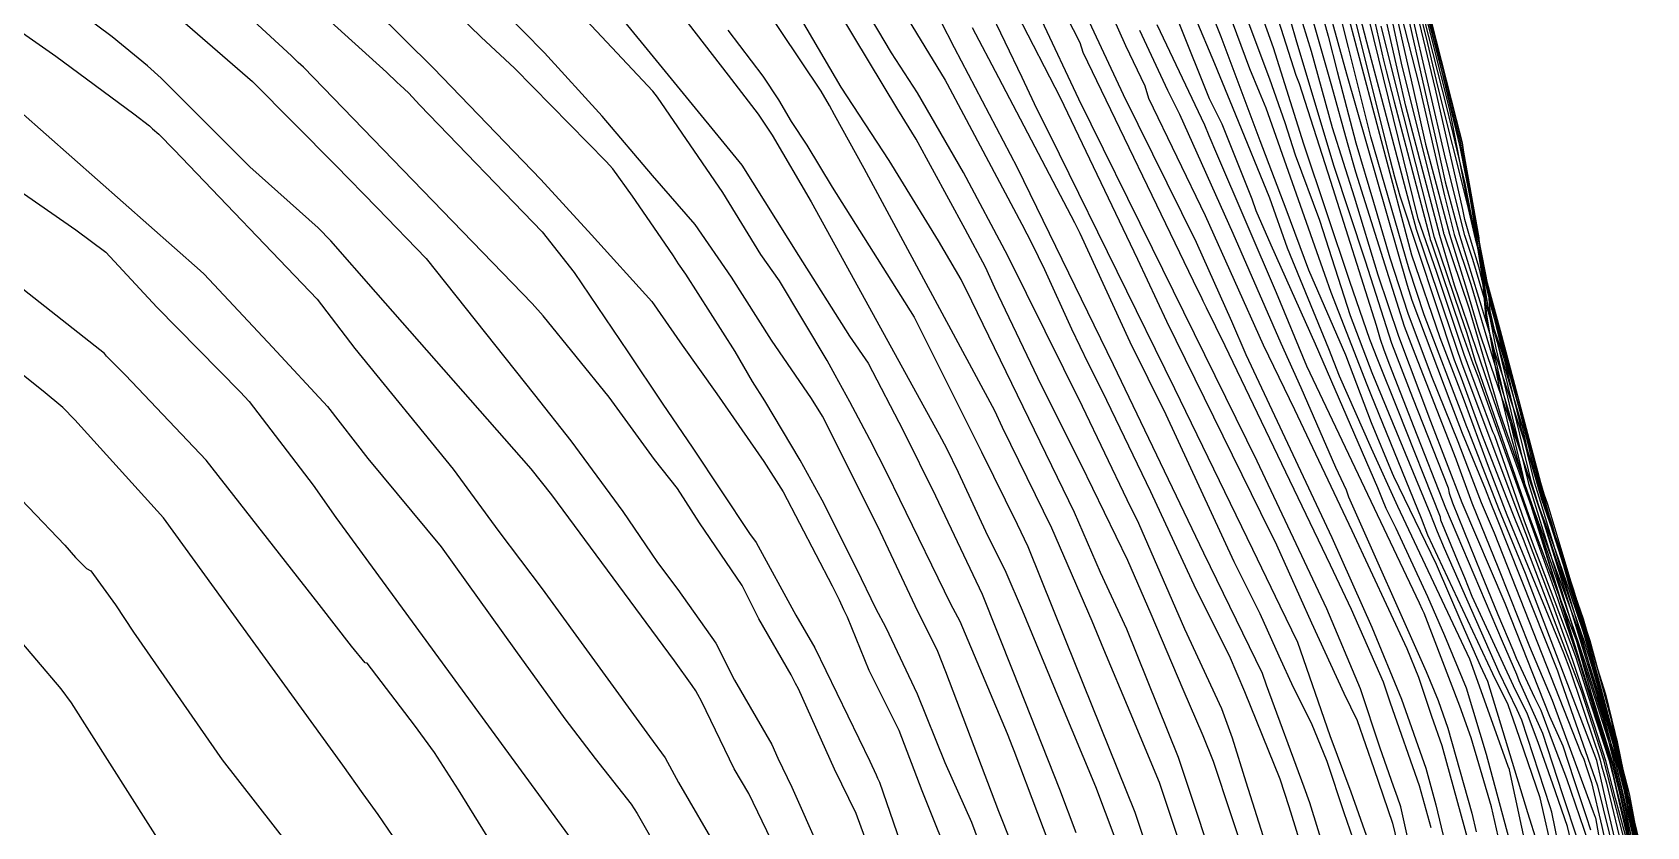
# Model space of a CAD drawing. Extents: x 0 to 298, y 0 to 220.
# Drawn here: x 217.3 to 297.3, y 129.2 to 168.6 of the extents above; entities that cross this region are included whole.
import ezdxf

# ---------------------------------------------------------------- set-up
doc = ezdxf.new("R2010")
doc.units = 0
doc.layers.add('LINES', color=1, linetype='CONTINUOUS')

msp = doc.modelspace()

# ---------------------------------------------------------------- linework, layer by layer
at = {"layer": 'LINES', "color": 1}
for points in [[(223.455, 176.927, 0), (234.832, 166.633, 0), (235.362, 166.117, 0), (235.501, 165.981, 0), (235.919, 165.597, 0), (236.484, 164.989, 0), (242.542, 158.704, 0), (244.138, 156.694, 0), (246.793, 152.758, 0), (248.494, 150.21, 0), (250.025, 147.977, 0), (252.825, 143.741, 0), (253.166, 143.291, 0), (255.136, 139.678, 0), (256.07, 138.056, 0), (258.8, 132.436, 0)], [(293.385, 126.182, 0), (292.632, 129.905, 0), (292.544, 130.17, 0), (291.134, 134.47, 0), (290.901, 134.992, 0), (290.023, 136.846, 0), (287.306, 142.997, 0), (286.956, 143.82, 0), (286.594, 144.739, 0), (283.715, 151.716, 0), (282.641, 154.535, 0), (281.116, 159.271, 0), (279.908, 162.515, 0), (279.398, 164.121, 0), (278.639, 166.278, 0), (275.053, 175.861, 0)], [(278.987, 175.454, 0), (281.7, 165.942, 0), (282.47, 163.143, 0), (282.891, 161.676, 0), (285.307, 154.022, 0), (285.711, 152.946, 0), (287.862, 147.435, 0), (287.881, 147.391, 0), (288.661, 145.263, 0), (289.985, 141.994, 0), (291.523, 138.127, 0), (292.637, 135.462, 0), (294.682, 129.926, 0), (294.779, 129.667, 0), (294.791, 129.632, 0), (295.724, 124.387, 0)], [(279.495, 175.754, 0), (281.53, 168.41, 0), (281.975, 166.657, 0), (282.899, 163.124, 0), (283.778, 160.174, 0), (284.6, 157.409, 0), (285.49, 154.662, 0), (286.642, 151.573, 0), (287.974, 148.3, 0), (288.659, 146.474, 0), (289.131, 145.266, 0), (289.771, 143.763, 0), (294.073, 132.857, 0), (294.214, 132.541, 0), (294.333, 132.18, 0), (294.465, 131.783, 0), (294.594, 131.375, 0), (295.109, 129.202, 0), (295.487, 127.5, 0)], [(279.951, 175.592, 0), (282.439, 166.54, 0), (285.448, 156.063, 0), (285.683, 155.319, 0), (287.611, 150.183, 0), (288.185, 148.712, 0), (289.33, 145.945, 0), (289.605, 145.228, 0), (289.857, 144.613, 0), (292.906, 136.925, 0), (293.092, 136.382, 0), (294.893, 131.207, 0), (295.75, 127.727, 0)], [(283.544, 175.504, 0), (285.337, 167.599, 0), (285.728, 165.861, 0), (286.362, 163.059, 0), (287.554, 158.592, 0), (288.394, 155.863, 0), (289.013, 153.787, 0), (289.445, 152.522, 0), (290.941, 148.158, 0), (293.261, 141.205, 0), (294.104, 138.743, 0), (294.176, 138.527, 0), (294.611, 137.16, 0), (296.034, 132.248, 0), (297.021, 128.195, 0)], [(297.157, 127.351, 0), (295.867, 132.375, 0), (294.367, 137.085, 0), (293.987, 138.225, 0), (292.071, 143.827, 0), (290.354, 148.609, 0), (288.88, 152.908, 0), (287.808, 156.053, 0), (287.071, 158.523, 0), (286.253, 161.671, 0), (285.383, 164.934, 0), (285.036, 166.469, 0), (283.035, 175.245, 0)], [(297.194, 125.792, 0), (296.414, 129.45, 0), (295.787, 132.492, 0), (295.172, 134.789, 0), (293.999, 138.98, 0), (292.087, 145.269, 0), (291.767, 146.288, 0), (289.721, 154.69, 0), (289.666, 154.886, 0), (289.65, 154.953, 0), (289.595, 155.235, 0), (288.089, 162.924, 0), (287.056, 167.194, 0), (286.83, 168.082, 0), (285.08, 174.998, 0)], [(284.92, 174.101, 0), (286.402, 168.339, 0), (286.96, 165.941, 0), (288.427, 160.073, 0), (288.826, 158.364, 0), (290.059, 153.804, 0), (292.064, 146.27, 0), (292.23, 145.701, 0), (292.408, 145.185, 0), (294.317, 138.863, 0), (295.291, 135.767, 0), (295.75, 133.86, 0), (296.243, 131.456, 0), (296.578, 129.664, 0), (297.321, 125.642, 0)], [(296.511, 128.618, 0), (295.797, 132.059, 0), (294.855, 135.8, 0), (292.819, 142.375, 0), (291.628, 146.276, 0), (290.157, 152.279, 0), (289.768, 153.921, 0), (289.576, 154.787, 0), (289.474, 155.987, 0), (288.368, 161.656, 0), (288.105, 163.151, 0), (287.659, 164.864, 0), (285.328, 173.823, 0)], [(285.34, 174.155, 0), (287.377, 166.166, 0), (288.162, 163.133, 0), (288.497, 160.83, 0), (289.51, 154.68, 0), (289.852, 152.925, 0), (290.68, 149.456, 0), (291.472, 146.214, 0), (292.757, 142.054, 0), (293.62, 139.215, 0), (294.577, 135.796, 0), (295.667, 132.25, 0), (296.888, 126.838, 0)], [(291.912, 128.36, 0), (291.432, 129.869, 0), (289.455, 136.389, 0), (289.088, 137.163, 0), (288.173, 139.235, 0), (286.914, 142.196, 0), (284.792, 146.566, 0), (284.729, 146.718, 0), (283.689, 149.235, 0), (282.413, 152.584, 0), (280.574, 156.81, 0), (279.45, 159.829, 0), (278.158, 163.217, 0), (276.232, 168.389, 0), (274.334, 173.137, 0)], [(297.304, 125.985, 0), (296.205, 131.865, 0), (295.891, 133.4, 0), (294.523, 138.413, 0), (294.383, 138.856, 0), (294.193, 139.486, 0), (292.137, 145.424, 0), (291.419, 147.893, 0), (291.183, 148.986, 0), (288.708, 157.332, 0), (288.305, 158.526, 0), (287.355, 162.349, 0), (284.828, 173.284, 0)], [(296.848, 126.688, 0), (295.565, 132.279, 0), (295.515, 132.52, 0), (295.448, 132.784, 0), (291.411, 145.819, 0), (291.31, 146.149, 0), (291.186, 146.656, 0), (289.959, 151.834, 0), (289.351, 154.567, 0), (289.03, 158.351, 0), (289.019, 158.406, 0), (288.186, 163.127, 0), (286.778, 168.539, 0), (285.58, 173.143, 0)], [(233.774, 137.319, 0), (233.087, 138.146, 0), (231.49, 140.219, 0), (225.882, 147.379, 0), (221.873, 151.593, 0), (220.939, 152.541, 0), (220.833, 152.665, 0), (220.376, 153.026, 0), (213.498, 158.447, 0), (209.739, 160.474, 0), (209.062, 160.943, 0), (208.031, 161.393, 0), (203.853, 163.076, 0), (201.944, 163.649, 0), (198.573, 164.881, 0), (196.882, 165.435, 0), (194.677, 166.267, 0), (191.848, 167.907, 0), (188.369, 169.299, 0), (182.837, 171.754, 0), (182.667, 171.801, 0), (182.549, 171.826, 0), (178.971, 172.21, 0), (173.861, 172.631, 0)], [(231.285, 172.657, 0), (237.15, 166.824, 0), (242.485, 161.301, 0), (245.003, 158.561, 0), (247.996, 155.242, 0), (249.49, 153.086, 0), (251.205, 150.665, 0), (253.536, 147.314, 0), (254.498, 145.8, 0), (256.931, 141.134, 0), (257.278, 140.44, 0), (257.498, 139.97, 0), (257.68, 139.601, 0), (258.758, 136.954, 0), (260.241, 133.981, 0), (261.378, 130.991, 0), (263.012, 126.891, 0)], [(264.312, 128.196, 0), (263.864, 129.389, 0), (262.54, 132.357, 0), (261.162, 135.759, 0), (259.61, 139.056, 0), (259.095, 140.016, 0), (258.151, 141.959, 0), (256.441, 145.395, 0), (255.339, 147.372, 0), (253.594, 150.326, 0), (252.986, 151.272, 0), (252.124, 152.766, 0), (249.669, 156.612, 0), (249.311, 157.113, 0), (249.07, 157.506, 0), (248.631, 158.146, 0), (247.035, 160.468, 0), (246.049, 161.83, 0), (245.722, 162.189, 0), (241.181, 166.834, 0), (239.516, 168.366, 0), (235.507, 172.283, 0)], [(284.056, 172.201, 0), (285.15, 167.081, 0), (287.205, 158.853, 0), (287.252, 158.664, 0), (287.263, 158.619, 0), (287.267, 158.604, 0), (288.524, 154.882, 0), (290.072, 149.662, 0), (291.731, 144.887, 0), (293.874, 139.139, 0), (293.934, 138.964, 0), (294.913, 135.872, 0), (295.959, 132.289, 0), (297.14, 127.629, 0)], [(285.677, 172.19, 0), (287.545, 164.767, 0), (288.49, 159.92, 0), (289.382, 156.102, 0), (290.631, 151.482, 0), (291.948, 146.091, 0), (294.18, 139.085, 0), (294.228, 138.93, 0), (294.263, 138.817, 0), (296.079, 131.597, 0), (296.934, 127.48, 0)], [(221.974, 171.552, 0), (228.188, 166.172, 0), (232.3, 162.013, 0), (234.362, 159.894, 0), (236.789, 157.376, 0), (242.161, 150.614, 0), (243.963, 148.338, 0), (246.543, 144.833, 0), (247.96, 142.768, 0), (248.266, 142.304, 0), (249.282, 140.965, 0), (251.159, 138.293, 0), (252.084, 136.462, 0), (253.932, 133.261, 0), (254.244, 132.586, 0), (254.933, 131.147, 0), (256.296, 128.052, 0)], [(247.914, 171.481, 0), (251.782, 166.479, 0), (253.257, 164.548, 0), (253.957, 163.504, 0), (255.899, 160.193, 0), (257.071, 158.055, 0), (262.248, 148.641, 0), (262.6, 147.971, 0), (263.186, 146.784, 0), (264.544, 143.852, 0), (265.547, 141.815, 0), (266.364, 139.93, 0), (268.187, 135.499, 0), (269.994, 131.176, 0), (270.953, 128.641, 0), (271.947, 125.546, 0), (273.328, 121.027, 0), (273.63, 119.604, 0), (274.121, 116.396, 0), (274.393, 114.33, 0), (274.538, 109.534, 0), (274.49, 108.431, 0), (274.32, 107.23, 0)], [(259.281, 171.586, 0), (262.532, 166.227, 0), (262.632, 166.044, 0), (263.445, 164.53, 0), (266.335, 159.088, 0), (266.836, 158.13, 0), (267.471, 156.83, 0), (268.806, 153.89, 0), (269.624, 152.175, 0), (270.317, 150.791, 0), (272.729, 145.815, 0), (274.97, 140.976, 0), (276.618, 137.679, 0), (277.387, 135.898, 0), (279.135, 131.559, 0), (279.591, 130.187, 0), (281.051, 125.446, 0)], [(267.537, 171.402, 0), (269.22, 168.093, 0), (269.366, 167.615, 0), (274.844, 156.279, 0), (275.267, 155.398, 0), (275.318, 155.288, 0), (275.484, 154.95, 0), (276.403, 153.061, 0), (281.633, 142.186, 0), (282.675, 139.988, 0), (284.263, 136.375, 0), (284.61, 135.341, 0), (286.052, 131.232, 0), (286.624, 129.145, 0)], [(268.338, 172.003, 0), (271.366, 165.514, 0), (274.985, 158.199, 0), (276.745, 154.269, 0), (277.458, 152.62, 0), (281.721, 143.54, 0), (283.7, 139.086, 0), (285.165, 135.517, 0), (286.372, 132.093, 0), (286.883, 130.273, 0), (287.682, 126.876, 0)], [(294.557, 129.01, 0), (294.347, 129.669, 0), (293.737, 131.51, 0), (293.187, 133.184, 0), (292.534, 134.649, 0), (290.321, 140.258, 0), (288.188, 145.264, 0), (286.619, 149.286, 0), (285.032, 153.515, 0), (284.007, 156.549, 0), (282.842, 160.421, 0), (281.751, 163.868, 0), (280.715, 167.659, 0), (279.418, 171.838, 0)], [(285.021, 171.496, 0), (286.967, 162.839, 0), (287.342, 161.185, 0), (288.045, 158.547, 0), (289.626, 153.413, 0), (289.782, 152.752, 0), (292.594, 144.319, 0), (293.503, 141.091, 0), (294.24, 138.904, 0), (295.929, 132.876, 0), (296.085, 132.304, 0), (296.239, 131.511, 0), (297.331, 126.291, 0)], [(296.839, 126.728, 0), (296.029, 130.149, 0), (295.491, 132.555, 0), (294.14, 136.913, 0), (292.729, 141.501, 0), (291.293, 146.141, 0), (290.587, 148.623, 0), (290.042, 150.904, 0), (289.843, 151.928, 0), (289.397, 154.565, 0), (289.296, 155.788, 0), (288.905, 158.246, 0), (288.196, 163.124, 0), (287.896, 164.283, 0), (286.902, 168.181, 0), (286.048, 171.636, 0)], [(253.913, 128.529, 0), (252.796, 130.839, 0), (252.07, 132.064, 0), (250.449, 135.417, 0), (250.266, 135.74, 0), (250.171, 135.93, 0), (249.989, 136.196, 0), (249.109, 137.418, 0), (243.023, 145.65, 0), (241.997, 146.945, 0), (234.302, 155.706, 0), (232.06, 158.262, 0), (231.44, 158.903, 0), (228.043, 161.937, 0), (223.643, 166.323, 0), (222.976, 166.939, 0), (221.215, 168.381, 0), (217.907, 170.868, 0)], [(259.106, 127.174, 0), (258.121, 129.844, 0), (257.052, 132.049, 0), (255.262, 136.034, 0), (255.115, 136.291, 0), (254.899, 136.724, 0), (253.298, 139.506, 0), (252.461, 141.156, 0), (250.346, 144.265, 0), (249.256, 145.97, 0), (248.126, 147.401, 0), (245.873, 150.493, 0), (242.593, 154.532, 0), (242.049, 155.153, 0), (230.706, 166.874, 0), (230.448, 167.104, 0), (230.114, 167.437, 0), (226.559, 170.722, 0)], [(279.387, 125.338, 0), (277.474, 131.396, 0), (276.783, 133.572, 0), (276.254, 135.028, 0), (274.429, 138.996, 0), (272.15, 144.225, 0), (271.572, 145.413, 0), (269.348, 150.044, 0), (265.65, 157.508, 0), (263.448, 161.644, 0), (261.17, 165.602, 0), (259.871, 167.594, 0), (257.846, 171.029, 0)], [(292.723, 127.64, 0), (292.045, 130.617, 0), (290.858, 134.092, 0), (290.455, 135.237, 0), (289.695, 136.77, 0), (286.484, 143.653, 0), (286.167, 144.481, 0), (283.665, 150.609, 0), (283.465, 151.105, 0), (281.682, 155.697, 0), (281.372, 156.593, 0), (278.458, 164.834, 0), (278.132, 165.631, 0), (277.649, 166.8, 0), (276.139, 170.861, 0)], [(294.026, 126.56, 0), (293.402, 129.201, 0), (292.675, 131.299, 0), (291.956, 133.369, 0), (291.428, 134.777, 0), (290.732, 136.182, 0), (288.669, 140.603, 0), (288.315, 141.528, 0), (288.035, 142.191, 0), (287.131, 144.4, 0), (287.105, 144.552, 0), (285.012, 149.843, 0), (283.997, 152.355, 0), (283.606, 153.361, 0), (282.607, 156.248, 0), (280.327, 163.051, 0), (278.822, 167.828, 0), (277.804, 170.717, 0)], [(278.447, 171.153, 0), (279.933, 166.475, 0), (280.088, 166.058, 0), (281.647, 161.219, 0), (283.911, 154.069, 0), (284.117, 153.383, 0), (284.298, 152.846, 0), (284.579, 152.098, 0), (285.784, 149.009, 0), (287.362, 145.003, 0), (290.17, 138.398, 0), (290.871, 136.753, 0), (290.994, 136.442, 0), (292.161, 133.827, 0), (293.14, 130.84, 0), (293.921, 128.486, 0)], [(279.184, 170.845, 0), (279.927, 168.242, 0), (281.801, 162.007, 0), (283.374, 157.274, 0), (284.671, 153.187, 0), (285.711, 150.477, 0), (287.484, 145.995, 0), (287.528, 145.737, 0), (287.705, 145.255, 0), (289.11, 141.787, 0), (289.954, 139.724, 0), (290.697, 137.963, 0), (290.854, 137.553, 0), (291.768, 135.594, 0), (292.076, 134.971, 0), (292.697, 133.315, 0), (293.348, 131.572, 0), (294.437, 128.431, 0)], [(296.653, 127.414, 0), (295.784, 130.591, 0), (295.305, 132.455, 0), (294.749, 134.203, 0), (293.753, 137.19, 0), (293.523, 137.862, 0), (292.7, 140.155, 0), (290.842, 145.037, 0), (288.189, 152.146, 0), (286.341, 157.543, 0), (285.91, 158.817, 0), (285.409, 160.738, 0), (283.448, 168.12, 0), (282.785, 170.679, 0)], [(297.335, 125.488, 0), (295.591, 134.492, 0), (294.841, 137.234, 0), (293.702, 140.973, 0), (292.682, 144, 0), (290.587, 151.443, 0), (289.653, 154.244, 0), (289.022, 156.926, 0), (288.537, 158.501, 0), (288.321, 159.31, 0), (288.206, 159.817, 0), (286.864, 165.788, 0), (285.676, 170.765, 0)], [(268.302, 126.731, 0), (265.966, 132.957, 0), (265.896, 133.114, 0), (265.621, 133.794, 0), (263.277, 139.374, 0), (262.815, 140.237, 0), (260.295, 145.423, 0), (259.67, 146.677, 0), (258.799, 148.403, 0), (257.815, 150.275, 0), (257.089, 151.595, 0), (256.69, 152.323, 0), (254.324, 156.281, 0), (253.395, 157.582, 0), (251.516, 160.65, 0), (248.268, 165.382, 0), (248.035, 165.681, 0), (243.978, 170.019, 0)], [(245.594, 170.413, 0), (252.451, 162.01, 0), (255.259, 157.538, 0), (257.8, 153.531, 0), (258.712, 152.192, 0), (260.458, 148.847, 0), (262.058, 145.598, 0), (264.366, 140.726, 0), (265.896, 136.912, 0), (268.206, 131.051, 0), (269.026, 128.893, 0)], [(275.216, 125.248, 0), (273.165, 131.383, 0), (271.718, 134.862, 0), (270.414, 137.98, 0), (269.836, 139.386, 0), (267.834, 144.005, 0), (265.377, 148.995, 0), (264.994, 149.821, 0), (258.517, 161.852, 0), (257.053, 164.515, 0), (256.802, 164.973, 0), (256.385, 165.683, 0), (253.356, 170.203, 0)], [(264.661, 169.885, 0), (266.343, 166.388, 0), (266.957, 165.072, 0), (268.193, 162.574, 0), (273.91, 150.925, 0), (277.782, 142.96, 0), (279.135, 140.144, 0), (280.013, 138.341, 0), (281.621, 133.711, 0), (282.651, 130.909, 0), (283.52, 128.484, 0)], [(296.447, 127.655, 0), (295.212, 132.489, 0), (294.097, 135.908, 0), (293.328, 137.922, 0), (291.216, 143.439, 0), (290.823, 144.399, 0), (290.415, 145.446, 0), (289.15, 148.659, 0), (288.153, 151.437, 0), (287.808, 152.342, 0), (285.11, 160.475, 0), (284.837, 161.411, 0), (284.614, 162.319, 0), (282.681, 170.073, 0)], [(286.03, 170.299, 0), (287.424, 164.827, 0), (288.312, 161.107, 0), (289.075, 157.218, 0), (289.614, 154.953, 0), (291.477, 148.326, 0), (292.072, 145.882, 0), (293.118, 142.556, 0), (294.705, 137.347, 0), (295.582, 134.068, 0), (296.649, 128.893, 0)], [(267.553, 124.044, 0), (265.202, 129.942, 0), (262.565, 136.878, 0), (262.169, 137.884, 0), (261.048, 140.151, 0), (259.338, 143.81, 0), (256.641, 149.207, 0), (256.461, 149.552, 0), (255.902, 150.431, 0), (253.926, 153.331, 0), (251.942, 156.46, 0), (250.132, 159.067, 0), (248.015, 161.495, 0), (245.527, 164.439, 0), (242.657, 167.589, 0), (240.588, 169.699, 0)], [(276.357, 125.857, 0), (274.119, 132.614, 0), (271.544, 138.988, 0), (270.25, 141.801, 0), (268.954, 144.777, 0), (263.853, 155.261, 0), (263.324, 156.339, 0), (262.199, 158.252, 0), (259.765, 162.237, 0), (257.386, 165.886, 0), (255.406, 169.245, 0)], [(277.601, 127.13, 0), (275.847, 132.417, 0), (275.33, 133.699, 0), (274.341, 135.992, 0), (272.761, 139.74, 0), (271.594, 142.389, 0), (269.281, 147.161, 0), (267.322, 151.077, 0), (265.008, 155.928, 0), (264.544, 156.95, 0), (263.528, 158.841, 0), (261.093, 163.297, 0), (260.196, 164.776, 0), (257.284, 169.613, 0)], [(262.301, 169.17, 0), (262.989, 167.85, 0), (266.111, 161.905, 0), (270.868, 152.117, 0), (275.353, 142.778, 0), (278.266, 136.801, 0), (278.464, 136.231, 0), (280.324, 131.169, 0), (280.603, 130.392, 0), (281.92, 126.15, 0)], [(266.108, 169.504, 0), (268.235, 165.372, 0), (272.084, 157.35, 0), (273.51, 154.264, 0), (278.184, 144.784, 0), (278.967, 143.172, 0), (280.705, 139.31, 0), (282.311, 135.811, 0), (282.981, 134.461, 0), (283.804, 132.074, 0), (284.733, 129.364, 0), (285.269, 127.103, 0)], [(286.18, 125.48, 0), (285.145, 130.18, 0), (284.977, 130.649, 0), (284.778, 131.19, 0), (284.121, 133.084, 0), (283.14, 136.03, 0), (281.474, 140.004, 0), (278.011, 147.321, 0), (272.829, 157.881, 0), (269.161, 165.293, 0), (267.34, 169.195, 0)], [(270.859, 169.363, 0), (271.484, 167.958, 0), (272.434, 165.955, 0), (272.622, 165.336, 0), (275.434, 159.517, 0), (278.318, 153.102, 0), (279.865, 149.886, 0), (282.714, 143.877, 0), (285.44, 138.035, 0), (286.01, 136.602, 0), (286.657, 134.673, 0), (287.168, 133.216, 0), (287.944, 130.381, 0), (288.633, 127.926, 0)], [(290.623, 125.802, 0), (289.8, 129.445, 0), (289.642, 130.175, 0), (288.629, 133.597, 0), (288.067, 135.176, 0), (286.3, 139.782, 0), (286.219, 139.954, 0), (286.072, 140.279, 0), (280.479, 152.046, 0), (278.979, 155.676, 0), (276.004, 162.581, 0), (275.638, 163.469, 0), (275.418, 163.995, 0), (273.059, 168.97, 0)], [(290.492, 128.658, 0), (289.391, 132.769, 0), (288.39, 136.065, 0), (287.325, 138.656, 0), (286.47, 140.593, 0), (284.907, 143.989, 0), (284.41, 144.974, 0), (284.223, 145.425, 0), (284.002, 146.005, 0), (280.902, 153.129, 0), (278.712, 158.047, 0), (277.968, 159.745, 0), (277.764, 160.334, 0), (276.269, 164.041, 0), (275.652, 165.297, 0), (274.147, 169.064, 0)], [(274.923, 169.373, 0), (275.891, 167.055, 0), (276.923, 164.558, 0), (278.624, 160.394, 0), (279.504, 157.905, 0), (281.559, 152.921, 0), (282.085, 151.565, 0), (283.67, 147.975, 0), (284.975, 145.089, 0), (288.539, 137.524, 0), (288.7, 137.106, 0), (290.451, 132.193, 0), (290.506, 132.034, 0), (290.51, 132.023, 0), (290.512, 132.014, 0), (291.409, 127.859, 0)], [(295.821, 128.296, 0), (295.37, 130.199, 0), (294.858, 132.47, 0), (291.552, 141.145, 0), (291.317, 141.743, 0), (290.003, 144.952, 0), (288.527, 148.741, 0), (288.382, 149.109, 0), (288.268, 149.428, 0), (286.302, 154.586, 0), (285.548, 156.859, 0), (283.643, 163.413, 0), (282.548, 167.856, 0), (282.198, 169.232, 0)], [(282.487, 169.547, 0), (282.788, 168.417, 0), (285.674, 157.568, 0), (287.069, 153.456, 0), (288.223, 150.45, 0), (289.476, 147.078, 0), (290.399, 144.668, 0), (293.21, 137.811, 0), (293.521, 136.982, 0), (294.726, 133.404, 0), (294.94, 132.762, 0), (295.025, 132.495, 0), (295.098, 132.211, 0), (295.317, 131.408, 0), (296.338, 127.194, 0)], [(296.743, 127.398, 0), (296.156, 129.867, 0), (295.497, 132.447, 0), (294.603, 135.187, 0), (293.825, 137.622, 0), (292.056, 142.298, 0), (291.805, 142.935, 0), (291.277, 144.353, 0), (289.806, 148.585, 0), (289.698, 148.787, 0), (288.277, 152.612, 0), (286.922, 156.681, 0), (285.998, 159.357, 0), (283.546, 169.303, 0)], [(283.869, 169.049, 0), (284.271, 167.222, 0), (284.408, 166.692, 0), (284.814, 165.164, 0), (286.558, 158.487, 0), (286.599, 158.331, 0), (286.602, 158.318, 0), (286.657, 158.158, 0), (288.133, 153.795, 0), (288.373, 153.094, 0), (288.717, 152.172, 0), (288.958, 151.539, 0), (292.797, 140.844, 0), (293.87, 137.707, 0), (294.558, 135.644, 0), (295.586, 132.415, 0), (296.471, 128.971, 0)], [(285.142, 169.516, 0), (286.04, 165.974, 0), (287.309, 160.484, 0), (287.786, 158.565, 0), (288.616, 156.107, 0), (291.314, 147.01, 0), (291.958, 145.154, 0), (292.791, 142.919, 0), (293.537, 140.753, 0), (294.188, 138.864, 0), (294.932, 136.222, 0), (296.118, 132.16, 0), (296.46, 130.81, 0), (297.312, 126.336, 0)], [(208.904, 168.938, 0), (211.672, 167.575, 0), (215.51, 165.477, 0), (215.884, 165.218, 0), (216.148, 165.076, 0), (216.676, 164.659, 0), (225.592, 156.79, 0), (225.786, 156.598, 0), (229.178, 152.974, 0), (231.908, 150.042, 0), (233.9, 147.457, 0), (237.541, 143.074, 0), (237.543, 143.073, 0), (241.227, 137.938, 0), (243.679, 134.534, 0), (245.176, 132.567, 0), (246.964, 130.298, 0), (247.261, 129.845, 0), (247.659, 129.146, 0), (249.886, 125.208, 0), (250.897, 122.69, 0), (252.16, 119.996, 0), (252.929, 117.364, 0)], [(216.773, 168.572, 0), (218.42, 167.43, 0), (222.289, 164.558, 0), (223.073, 163.962, 0), (223.225, 163.815, 0), (223.53, 163.551, 0), (224.302, 162.77, 0), (231.384, 155.359, 0), (233.251, 152.922, 0), (238.139, 146.922, 0), (240.399, 143.842, 0), (242.555, 140.991, 0), (247.877, 133.67, 0), (248.651, 132.605, 0), (249.317, 131.376, 0), (251.306, 127.946, 0)], [(251.758, 168.717, 0), (253.487, 166.423, 0), (254.263, 165.26, 0), (254.901, 164.178, 0), (255.668, 163.002, 0), (256.934, 160.929, 0), (261.004, 154.474, 0), (264.339, 147.788, 0), (266.109, 144.195, 0), (266.632, 143.092, 0), (268.499, 138.435, 0), (271.945, 129.905, 0), (272.738, 127.512, 0)], [(263.871, 168.839, 0), (265.189, 166.357, 0), (268.948, 159.168, 0), (269.21, 158.632, 0), (271.702, 153.24, 0), (273.477, 149.641, 0), (276.853, 142.35, 0), (278.144, 139.769, 0), (279.092, 137.661, 0), (279.802, 136.115, 0), (280.683, 134.34, 0), (281.468, 132.441, 0), (282.309, 129.89, 0), (283.055, 127.748, 0)], [(272.182, 168.708, 0), (273.57, 165.734, 0), (274.156, 164.55, 0), (276.802, 158.643, 0), (279.194, 153.181, 0), (280.173, 150.982, 0), (281.894, 147.028, 0), (282.435, 145.898, 0), (282.543, 145.563, 0), (286.399, 136.885, 0), (286.988, 135.451, 0), (287.472, 134.075, 0), (288.657, 129.861, 0), (288.874, 128.94, 0)], [(296.993, 127.335, 0), (295.866, 132.079, 0), (295.782, 132.405, 0), (295.669, 132.752, 0), (293.88, 138.351, 0), (293.544, 139.239, 0), (292.888, 140.908, 0), (291.504, 144.62, 0), (288.831, 152.314, 0), (288.432, 153.657, 0), (288.106, 154.624, 0), (286.806, 158.418, 0), (285.269, 164.496, 0), (284.168, 168.904, 0)], [(214.637, 162.115, 0), (219.418, 158.799, 0), (220.904, 157.691, 0), (223.441, 154.968, 0), (227.562, 150.773, 0), (228.015, 150.285, 0), (231.191, 146.13, 0), (232.319, 144.538, 0), (244.49, 127.885, 0), (245.216, 126.809, 0), (246.19, 124.466, 0), (247.287, 122.306, 0), (249.109, 117.944, 0), (249.351, 116.95, 0), (249.94, 113.311, 0), (250.293, 110.43, 0), (250.055, 104.719, 0), (250.039, 104.656, 0), (249.863, 104.153, 0), (247.716, 98.149, 0), (246.877, 96.654, 0), (243.647, 92.416, 0)], [(235.646, 127.968, 0), (234.414, 129.793, 0), (233.671, 130.811, 0), (232.654, 132.246, 0), (223.774, 144.513, 0), (219.36, 149.37, 0), (218.778, 149.987, 0), (217.802, 150.804, 0), (211.593, 155.744, 0)], [(215.253, 146.931, 0), (218.872, 143.162, 0), (219.403, 142.543, 0), (219.939, 141.998, 0), (220.165, 141.887, 0), (221.379, 140.192, 0), (222.273, 138.84, 0), (226.676, 132.504, 0), (234.219, 122.821, 0)], [(224.007, 127.763, 0), (219.209, 135.337, 0), (218.692, 136.026, 0), (215.053, 140.302, 0)], [(241.38, 126.208, 0), (238.395, 131.014, 0), (237.203, 132.864, 0), (236.217, 134.227, 0), (233.869, 137.304, 0), (233.774, 137.319, 0)], [(258.8, 132.436, 0), (259.122, 131.753, 0), (259.184, 131.6, 0), (259.278, 131.39, 0), (262.705, 121.455, 0)]]:
    msp.add_polyline3d(points, dxfattribs=at)

doc.saveas('drawing.dxf')
